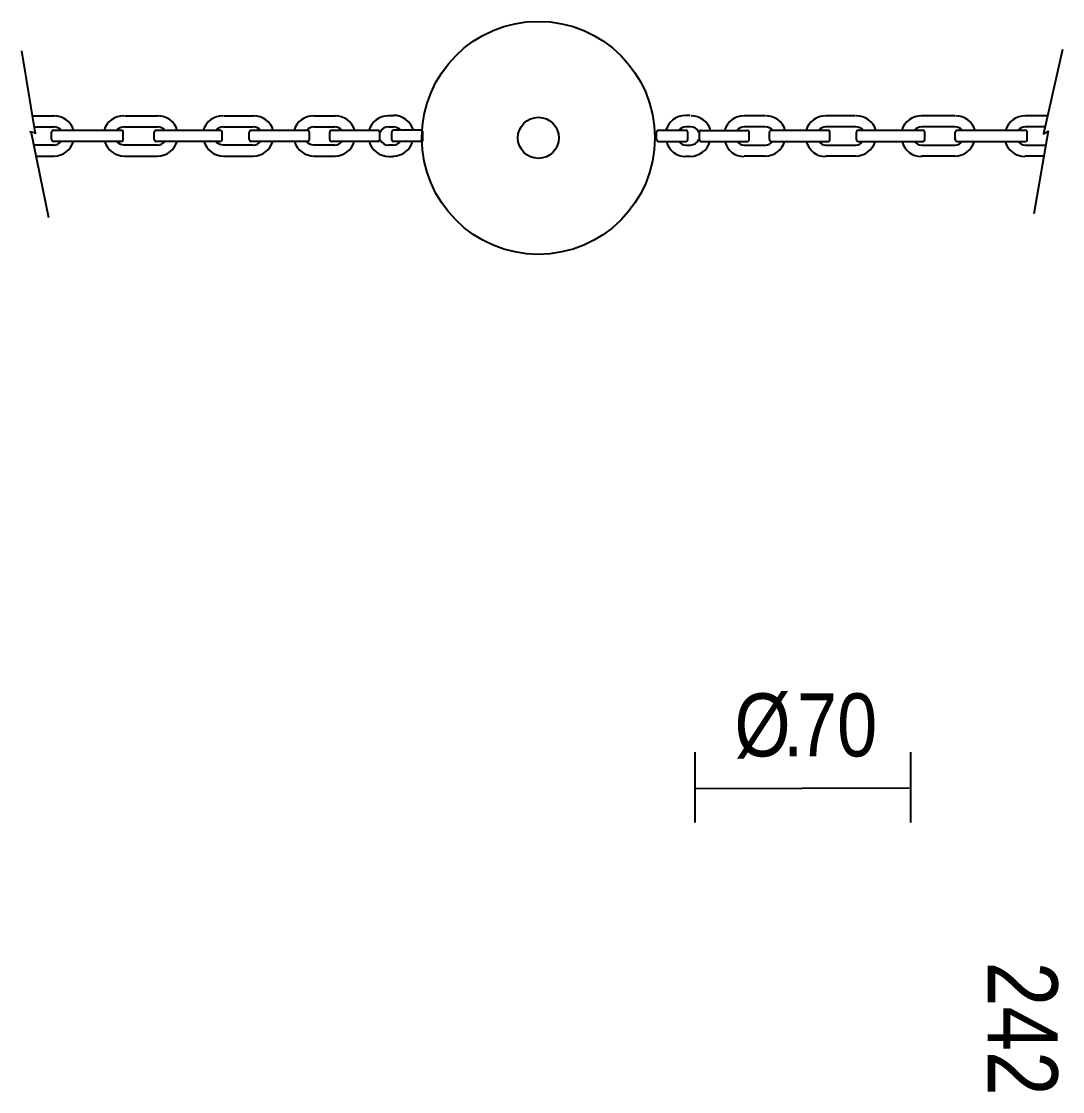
# Model space of a CAD drawing. Extents: x 0 to 207, y 5 to 268.
# Drawn here: x 0.4 to 113.5, y 31.7 to 148 of the extents above; entities that cross this region are included whole.
import ezdxf

# ---------------------------------------------------------------- set-up
doc = ezdxf.new("R2010")
doc.units = 0
doc.layers.add('LIVELLO_1', color=160, linetype='Continuous')
doc.styles.add('STD', font='txt')

# ---------------------------------------------------------------- blocks, each defined once
blk = doc.blocks.new('AI9-BLK1')
at = {"layer": 'LIVELLO_1', "color": 7}
for p, q in [((-102.98, 9.14), (-101.49, 0.1)), ((-101.81, 2.07), (-99.44, 2.07)), ((-91.79, 2.07), (-88.17, 2.07)), ((-81.01, 2.07), (-77.75, 2.07)), ((-71.17, 2.07), (-68.89, 2.07)), ((-63.04, 2.11), (-62.53, 2.11)), ((-30.28, 2.1), (-30.79, 2.1)), ((-22.14, 2.07), (-24.42, 2.07)), ((-12.31, 2.07), (-15.56, 2.07)), ((-1.53, 2.07), (-5.15, 2.07)), ((8.49, 2.07), (6.13, 2.07)), ((-101.36, 0.17), (-102.08, 0.33)), ((-101.94, 0.4), (-100.05, -8.98)), ((-101.6, 0.87), (-99.45, 0.87)), ((-99.7, -0.52), (-99.7, 0.28)), ((-92.11, 0.48), (-99.5, 0.48)), ((-91.91, -0.52), (-91.91, 0.28)), ((-91.8, 0.87), (-88.18, 0.87)), ((-88.54, -0.52), (-88.54, 0.28)), ((-81.36, 0.48), (-88.34, 0.48)), ((-81.16, -0.52), (-81.16, 0.28)), ((-81.02, 0.87), (-77.78, 0.87)), ((-78.21, -0.52), (-78.21, 0.28)), ((-71.87, 0.48), (-78.01, 0.48)), ((-71.67, -0.52), (-71.67, 0.28)), ((-71.19, 0.87), (-68.92, 0.87)), ((-69.47, -0.52), (-69.47, 0.28)), ((-64.24, 0.48), (-69.27, 0.48)), ((-64.04, -0.52), (-64.04, 0.28)), ((-63.07, 0.87), (-62.57, 0.87)), ((-62.73, -0.52), (-62.73, 0.29)), ((-33.94, -0.52), (-33.94, 0.29)), ((-33.73, 0.49), (-30.76, 0.49)), ((-30.55, -0.52), (-30.55, 0.29)), ((-29.28, -0.52), (-29.28, 0.28)), ((-29.08, 0.48), (-24.08, 0.48)), ((-23.88, -0.52), (-23.88, 0.28)), ((-21.67, -0.52), (-21.67, 0.29)), ((-21.46, 0.49), (-15.31, 0.49)), ((-15.1, -0.52), (-15.1, 0.29)), ((-12.22, -0.52), (-12.22, 0.29)), ((-12.01, 0.49), (-5, 0.49)), ((-4.8, -0.52), (-4.8, 0.29)), ((-1.48, -0.52), (-1.48, 0.29)), ((-1.27, 0.49), (6.13, 0.49)), ((8.27, 0.87), (6.13, 0.87)), ((6.34, -0.52), (6.34, 0.29)), ((-99.45, -1.11), (-101.71, -1.11)), ((-92.11, -0.71), (-99.5, -0.71)), ((-88.18, -1.11), (-91.8, -1.11)), ((-81.36, -0.71), (-88.34, -0.71)), ((-77.78, -1.11), (-81.02, -1.11)), ((-71.87, -0.71), (-78.01, -0.71)), ((-68.92, -1.11), (-71.19, -1.11)), ((-64.24, -0.71), (-69.27, -0.71)), ((-62.57, -1.11), (-63.07, -1.11)), ((-59.55, -0.72), (-62.53, -0.72)), ((-33.73, -0.72), (-30.76, -0.72)), ((-29.08, -0.71), (-24.08, -0.71)), ((-21.46, -0.72), (-15.31, -0.72)), ((-12.01, -0.72), (-5, -0.72)), ((-1.27, -0.72), (6.13, -0.72)), ((-101.5, -2.31), (-99.44, -2.31)), ((-91.79, -2.31), (-88.17, -2.31)), ((-81.01, -2.31), (-77.75, -2.31)), ((-71.17, -2.31), (-68.89, -2.31)), ((-22.14, -2.31), (-24.42, -2.31)), ((-12.31, -2.31), (-15.56, -2.31)), ((-1.53, -2.31), (-5.15, -2.31)), ((8.18, -2.31), (6.13, -2.31)), ((-63.04, -2.35), (-62.53, -2.35)), ((-30.28, -2.34), (-30.79, -2.34)), ((-29.8, -67.1), (-29.8, -74.73)), ((-6.36, -67.1), (-6.36, -74.73)), ((-29.77, -71.04), (-6.49, -70.98))]:
    blk.add_line(p, q, dxfattribs=at)
blk.add_lwpolyline([(10.19, 9.27), (8.1, 0.1), (8.62, 0.4), (7.05, -8.57)], dxfattribs=at)
for radius in [12.66, 2.23]:
    blk.add_circle((-46.79, -0.33), radius, dxfattribs=at)
for points in [[(-97.31, 0.48), (-97.58, 1.42), (-98.45, 2.07), (-99.44, 2.07)], [(-91.86, 2.07), (-92.85, 2.07), (-93.72, 1.42), (-93.99, 0.48)], [(-86.04, 0.48), (-86.3, 1.42), (-87.17, 2.07), (-88.17, 2.07)], [(-81.07, 2.07), (-82.07, 2.07), (-82.94, 1.42), (-83.21, 0.48)], [(-75.61, 0.48), (-75.88, 1.42), (-76.75, 2.07), (-77.75, 2.07)], [(-71.21, 2.07), (-72.2, 2.07), (-73.08, 1.42), (-73.35, 0.48)], [(-66.75, 0.48), (-67.02, 1.42), (-67.89, 2.07), (-68.89, 2.07)], [(-63.08, 2.07), (-64.07, 2.07), (-64.94, 1.42), (-65.21, 0.48)], [(-60.38, 0.49), (-60.66, 1.45), (-61.53, 2.11), (-62.53, 2.11)], [(-30.79, 2.1), (-31.79, 2.1), (-32.66, 1.45), (-32.93, 0.49)], [(-28.07, 0.48), (-28.35, 1.42), (-29.21, 2.07), (-30.2, 2.07)], [(-24.42, 2.07), (-25.41, 2.07), (-26.28, 1.42), (-26.55, 0.48)], [(-19.95, 0.48), (-20.22, 1.42), (-21.09, 2.07), (-22.08, 2.07)], [(-15.56, 2.07), (-16.55, 2.07), (-17.42, 1.42), (-17.69, 0.48)], [(-10.11, 0.48), (-10.38, 1.42), (-11.25, 2.07), (-12.25, 2.07)], [(-5.15, 2.07), (-6.15, 2.07), (-7.02, 1.42), (-7.29, 0.48)], [(0.68, 0.48), (0.4, 1.42), (-0.47, 2.07), (-1.46, 2.07)], [(6.13, 2.07), (5.13, 2.07), (4.26, 1.42), (3.99, 0.48)], [(-98.65, 0.48), (-98.84, 0.73), (-99.14, 0.87), (-99.45, 0.87)], [(-91.8, 0.87), (-92.12, 0.87), (-92.42, 0.73), (-92.61, 0.48)], [(-87.38, 0.48), (-87.57, 0.73), (-87.87, 0.87), (-88.18, 0.87)], [(-81.02, 0.87), (-81.34, 0.87), (-81.63, 0.73), (-81.82, 0.48)], [(-76.97, 0.48), (-77.17, 0.73), (-77.46, 0.87), (-77.78, 0.87)], [(-71.19, 0.87), (-71.5, 0.87), (-71.8, 0.73), (-71.99, 0.48)], [(-68.12, 0.48), (-68.31, 0.73), (-68.61, 0.87), (-68.92, 0.87)], [(-63.07, 0.87), (-63.46, 0.87), (-63.82, 0.64), (-63.98, 0.28)], [(-61.78, 0.48), (-61.96, 0.73), (-62.26, 0.87), (-62.57, 0.87)], [(-30.75, 0.87), (-31.06, 0.87), (-31.36, 0.73), (-31.55, 0.48)], [(-24.4, 0.87), (-24.71, 0.87), (-25.01, 0.73), (-25.2, 0.48)], [(-15.54, 0.87), (-15.86, 0.87), (-16.15, 0.73), (-16.34, 0.48)], [(-5.13, 0.87), (-5.45, 0.87), (-5.75, 0.73), (-5.94, 0.48)], [(6.13, 0.87), (5.82, 0.87), (5.52, 0.73), (5.33, 0.48)], [(-99.45, -1.11), (-99.14, -1.11), (-98.84, -0.96), (-98.65, -0.71)], [(-99.43, -2.31), (-98.46, -2.31), (-97.6, -1.66), (-97.33, -0.72)], [(-93.93, -0.71), (-93.66, -1.66), (-92.79, -2.31), (-91.79, -2.31)], [(-92.62, -0.75), (-92.44, -0.96), (-92.15, -1.08), (-91.84, -1.08)], [(-88.18, -1.11), (-87.87, -1.11), (-87.57, -0.96), (-87.38, -0.71)], [(-88.17, -2.31), (-87.19, -2.31), (-86.33, -1.66), (-86.06, -0.72)], [(-83.15, -0.71), (-82.87, -1.66), (-82, -2.31), (-81.01, -2.31)], [(-81.84, -0.75), (-81.65, -0.96), (-81.37, -1.08), (-81.06, -1.08)], [(-77.78, -1.11), (-77.46, -1.11), (-77.17, -0.96), (-76.97, -0.71)], [(-77.76, -2.31), (-76.78, -2.31), (-75.92, -1.66), (-75.66, -0.72)], [(-73.31, -0.71), (-73.04, -1.66), (-72.17, -2.31), (-71.17, -2.31)], [(-72, -0.75), (-71.82, -0.96), (-71.53, -1.08), (-71.23, -1.08)], [(-68.92, -1.11), (-68.61, -1.11), (-68.31, -0.96), (-68.12, -0.71)], [(-68.91, -2.31), (-67.93, -2.31), (-67.07, -1.66), (-66.8, -0.72)], [(-65.19, -0.72), (-64.91, -1.68), (-64.04, -2.35), (-63.04, -2.35)], [(-63.98, -0.54), (-63.83, -0.89), (-63.48, -1.12), (-63.1, -1.12)], [(-62.57, -1.11), (-62.26, -1.11), (-61.96, -0.96), (-61.78, -0.71)], [(-62.56, -2.31), (-61.58, -2.31), (-60.72, -1.66), (-60.46, -0.72)], [(-32.87, -0.73), (-32.6, -1.69), (-31.76, -2.36), (-30.8, -2.36)], [(-30.28, -2.34), (-29.28, -2.34), (-28.41, -1.68), (-28.14, -0.72)], [(-30.24, -1.11), (-29.85, -1.11), (-29.5, -0.88), (-29.34, -0.52)], [(-26.52, -0.73), (-26.26, -1.69), (-25.41, -2.36), (-24.45, -2.36)], [(-22.14, -2.31), (-21.15, -2.31), (-20.28, -1.66), (-20.01, -0.71)], [(-22.12, -1.11), (-21.81, -1.11), (-21.52, -0.96), (-21.33, -0.72)], [(-17.67, -0.73), (-17.4, -1.69), (-16.56, -2.36), (-15.6, -2.36)], [(-12.31, -2.31), (-11.32, -2.31), (-10.45, -1.66), (-10.18, -0.71)], [(-12.29, -1.11), (-11.98, -1.11), (-11.69, -0.96), (-11.5, -0.72)], [(-7.26, -0.73), (-7, -1.69), (-6.15, -2.36), (-5.19, -2.36)], [(-1.53, -2.31), (-0.54, -2.31), (0.33, -1.66), (0.6, -0.71)], [(-1.5, -1.11), (-1.19, -1.11), (-0.9, -0.96), (-0.71, -0.72)], [(3.94, -0.72), (4.21, -1.68), (5.09, -2.35), (6.08, -2.35)]]:
    blk.add_open_spline(points, degree=3, dxfattribs=at)
for points, knots in [([(-99.5, 0.48), (-99.55, 0.48), (-99.6, 0.46), (-99.64, 0.42), (-99.68, 0.38), (-99.7, 0.33), (-99.7, 0.28)], [0, 0, 0, 0, 1, 1, 1, 2, 2, 2, 2]), ([(-91.91, 0.28), (-91.91, 0.33), (-91.93, 0.38), (-91.97, 0.42), (-92, 0.46), (-92.06, 0.48), (-92.11, 0.48)], [0, 0, 0, 0, 1, 1, 1, 2, 2, 2, 2]), ([(-88.34, 0.48), (-88.39, 0.48), (-88.44, 0.46), (-88.48, 0.42), (-88.52, 0.38), (-88.54, 0.33), (-88.54, 0.28)], [0, 0, 0, 0, 1, 1, 1, 2, 2, 2, 2]), ([(-81.16, 0.28), (-81.16, 0.33), (-81.18, 0.38), (-81.22, 0.42), (-81.25, 0.46), (-81.3, 0.48), (-81.36, 0.48)], [0, 0, 0, 0, 1, 1, 1, 2, 2, 2, 2]), ([(-78.01, 0.48), (-78.07, 0.48), (-78.12, 0.46), (-78.15, 0.42), (-78.19, 0.38), (-78.21, 0.33), (-78.21, 0.28)], [0, 0, 0, 0, 1, 1, 1, 2, 2, 2, 2]), ([(-71.67, 0.28), (-71.67, 0.33), (-71.69, 0.38), (-71.73, 0.42), (-71.77, 0.46), (-71.82, 0.48), (-71.87, 0.48)], [0, 0, 0, 0, 1, 1, 1, 2, 2, 2, 2]), ([(-69.27, 0.48), (-69.32, 0.48), (-69.37, 0.46), (-69.41, 0.42), (-69.45, 0.38), (-69.47, 0.33), (-69.47, 0.28)], [0, 0, 0, 0, 1, 1, 1, 2, 2, 2, 2]), ([(-64.04, 0.28), (-64.04, 0.33), (-64.06, 0.38), (-64.1, 0.42), (-64.14, 0.46), (-64.19, 0.48), (-64.24, 0.48)], [0, 0, 0, 0, 1, 1, 1, 2, 2, 2, 2]), ([(-59.55, 0.49), (-59.55, 0.49), (-62.53, 0.49), (-62.53, 0.49), (-62.58, 0.49), (-62.63, 0.47), (-62.67, 0.43), (-62.71, 0.39), (-62.73, 0.34), (-62.73, 0.29)], [0, 0, 0, 0, 1, 1, 1, 2, 2, 2, 3, 3, 3, 3]), ([(-59.35, 0.29), (-59.35, 0.34), (-59.37, 0.39), (-59.41, 0.43), (-59.44, 0.47), (-59.5, 0.49), (-59.55, 0.49)], [0, 0, 0, 0, 1, 1, 1, 2, 2, 2, 2]), ([(-59.55, -0.72), (-59.5, -0.72), (-59.44, -0.7), (-59.41, -0.67), (-59.37, -0.63), (-59.35, -0.58), (-59.35, -0.52), (-59.35, -0.52), (-59.35, 0.29), (-59.35, 0.29)], [0, 0, 0, 0, 1, 1, 1, 2, 2, 2, 3, 3, 3, 3]), ([(-33.73, 0.49), (-33.79, 0.49), (-33.84, 0.47), (-33.88, 0.43), (-33.92, 0.39), (-33.94, 0.34), (-33.94, 0.29)], [0, 0, 0, 0, 1, 1, 1, 2, 2, 2, 2]), ([(-30.55, 0.29), (-30.55, 0.34), (-30.57, 0.39), (-30.61, 0.43), (-30.65, 0.47), (-30.7, 0.49), (-30.76, 0.49)], [0, 0, 0, 0, 1, 1, 1, 2, 2, 2, 2]), ([(-29.34, 0.28), (-29.5, 0.64), (-29.85, 0.87), (-30.25, 0.87), (-30.25, 0.87), (-30.75, 0.87), (-30.75, 0.87)], [0, 0, 0, 0, 1, 1, 1, 2, 2, 2, 2]), ([(-29.08, 0.48), (-29.14, 0.48), (-29.19, 0.46), (-29.23, 0.42), (-29.26, 0.38), (-29.28, 0.33), (-29.28, 0.28)], [0, 0, 0, 0, 1, 1, 1, 2, 2, 2, 2]), ([(-21.33, 0.48), (-21.52, 0.73), (-21.81, 0.87), (-22.13, 0.87), (-22.13, 0.87), (-24.4, 0.87), (-24.4, 0.87)], [0, 0, 0, 0, 1, 1, 1, 2, 2, 2, 2]), ([(-23.88, 0.28), (-23.88, 0.33), (-23.9, 0.38), (-23.94, 0.42), (-23.97, 0.46), (-24.03, 0.48), (-24.08, 0.48)], [0, 0, 0, 0, 1, 1, 1, 2, 2, 2, 2]), ([(-21.46, 0.49), (-21.52, 0.49), (-21.57, 0.47), (-21.61, 0.43), (-21.65, 0.39), (-21.67, 0.34), (-21.67, 0.29)], [0, 0, 0, 0, 1, 1, 1, 2, 2, 2, 2]), ([(-11.49, 0.48), (-11.68, 0.73), (-11.98, 0.87), (-12.3, 0.87), (-12.3, 0.87), (-15.54, 0.87), (-15.54, 0.87)], [0, 0, 0, 0, 1, 1, 1, 2, 2, 2, 2]), ([(-15.1, 0.29), (-15.1, 0.34), (-15.12, 0.39), (-15.16, 0.43), (-15.2, 0.47), (-15.25, 0.49), (-15.31, 0.49)], [0, 0, 0, 0, 1, 1, 1, 2, 2, 2, 2]), ([(-12.01, 0.49), (-12.07, 0.49), (-12.12, 0.47), (-12.16, 0.43), (-12.2, 0.39), (-12.22, 0.34), (-12.22, 0.29)], [0, 0, 0, 0, 1, 1, 1, 2, 2, 2, 2]), ([(-0.71, 0.48), (-0.9, 0.73), (-1.19, 0.87), (-1.51, 0.87), (-1.51, 0.87), (-5.13, 0.87), (-5.13, 0.87)], [0, 0, 0, 0, 1, 1, 1, 2, 2, 2, 2]), ([(-4.8, 0.29), (-4.8, 0.34), (-4.82, 0.39), (-4.86, 0.43), (-4.9, 0.47), (-4.95, 0.49), (-5, 0.49)], [0, 0, 0, 0, 1, 1, 1, 2, 2, 2, 2]), ([(-1.27, 0.49), (-1.33, 0.49), (-1.38, 0.47), (-1.42, 0.43), (-1.46, 0.39), (-1.48, 0.34), (-1.48, 0.29)], [0, 0, 0, 0, 1, 1, 1, 2, 2, 2, 2]), ([(6.34, 0.29), (6.34, 0.34), (6.31, 0.39), (6.28, 0.43), (6.24, 0.47), (6.19, 0.49), (6.13, 0.49)], [0, 0, 0, 0, 1, 1, 1, 2, 2, 2, 2]), ([(-99.7, -0.52), (-99.7, -0.57), (-99.68, -0.62), (-99.64, -0.66), (-99.6, -0.7), (-99.55, -0.71), (-99.5, -0.71)], [0, 0, 0, 0, 1, 1, 1, 2, 2, 2, 2]), ([(-92.11, -0.71), (-92.06, -0.71), (-92, -0.7), (-91.97, -0.66), (-91.93, -0.62), (-91.91, -0.57), (-91.91, -0.52)], [0, 0, 0, 0, 1, 1, 1, 2, 2, 2, 2]), ([(-88.54, -0.52), (-88.54, -0.57), (-88.52, -0.62), (-88.48, -0.66), (-88.44, -0.7), (-88.39, -0.71), (-88.34, -0.71)], [0, 0, 0, 0, 1, 1, 1, 2, 2, 2, 2]), ([(-81.36, -0.71), (-81.3, -0.71), (-81.25, -0.7), (-81.22, -0.66), (-81.18, -0.62), (-81.16, -0.57), (-81.16, -0.52)], [0, 0, 0, 0, 1, 1, 1, 2, 2, 2, 2]), ([(-78.21, -0.52), (-78.21, -0.57), (-78.19, -0.62), (-78.15, -0.66), (-78.12, -0.7), (-78.07, -0.71), (-78.01, -0.71)], [0, 0, 0, 0, 1, 1, 1, 2, 2, 2, 2]), ([(-71.87, -0.71), (-71.82, -0.71), (-71.77, -0.7), (-71.73, -0.66), (-71.69, -0.62), (-71.67, -0.57), (-71.67, -0.52)], [0, 0, 0, 0, 1, 1, 1, 2, 2, 2, 2]), ([(-69.47, -0.52), (-69.47, -0.57), (-69.45, -0.62), (-69.41, -0.66), (-69.37, -0.7), (-69.32, -0.71), (-69.27, -0.71)], [0, 0, 0, 0, 1, 1, 1, 2, 2, 2, 2]), ([(-64.24, -0.71), (-64.19, -0.71), (-64.14, -0.7), (-64.1, -0.66), (-64.06, -0.62), (-64.04, -0.57), (-64.04, -0.52)], [0, 0, 0, 0, 1, 1, 1, 2, 2, 2, 2]), ([(-62.73, -0.52), (-62.73, -0.58), (-62.71, -0.63), (-62.67, -0.67), (-62.63, -0.7), (-62.58, -0.72), (-62.53, -0.72)], [0, 0, 0, 0, 1, 1, 1, 2, 2, 2, 2]), ([(-33.94, -0.52), (-33.94, -0.58), (-33.92, -0.63), (-33.88, -0.67), (-33.84, -0.7), (-33.79, -0.72), (-33.73, -0.72)], [0, 0, 0, 0, 1, 1, 1, 2, 2, 2, 2]), ([(-31.55, -0.71), (-31.36, -0.96), (-31.06, -1.11), (-30.75, -1.11), (-30.75, -1.11), (-30.25, -1.11), (-30.25, -1.11)], [0, 0, 0, 0, 1, 1, 1, 2, 2, 2, 2]), ([(-30.76, -0.72), (-30.7, -0.72), (-30.65, -0.7), (-30.61, -0.67), (-30.57, -0.63), (-30.55, -0.58), (-30.55, -0.52)], [0, 0, 0, 0, 1, 1, 1, 2, 2, 2, 2]), ([(-29.28, -0.52), (-29.28, -0.57), (-29.26, -0.62), (-29.23, -0.66), (-29.19, -0.7), (-29.14, -0.71), (-29.08, -0.71)], [0, 0, 0, 0, 1, 1, 1, 2, 2, 2, 2]), ([(-25.2, -0.71), (-25.01, -0.96), (-24.71, -1.11), (-24.4, -1.11), (-24.4, -1.11), (-22.13, -1.11), (-22.13, -1.11)], [0, 0, 0, 0, 1, 1, 1, 2, 2, 2, 2]), ([(-24.08, -0.71), (-24.03, -0.71), (-23.97, -0.7), (-23.94, -0.66), (-23.9, -0.62), (-23.88, -0.57), (-23.88, -0.52)], [0, 0, 0, 0, 1, 1, 1, 2, 2, 2, 2]), ([(-21.67, -0.52), (-21.67, -0.58), (-21.65, -0.63), (-21.61, -0.67), (-21.57, -0.7), (-21.52, -0.72), (-21.46, -0.72)], [0, 0, 0, 0, 1, 1, 1, 2, 2, 2, 2]), ([(-16.34, -0.71), (-16.15, -0.96), (-15.86, -1.11), (-15.54, -1.11), (-15.54, -1.11), (-12.3, -1.11), (-12.3, -1.11)], [0, 0, 0, 0, 1, 1, 1, 2, 2, 2, 2]), ([(-15.31, -0.72), (-15.25, -0.72), (-15.2, -0.7), (-15.16, -0.67), (-15.12, -0.63), (-15.1, -0.58), (-15.1, -0.52)], [0, 0, 0, 0, 1, 1, 1, 2, 2, 2, 2]), ([(-12.22, -0.52), (-12.22, -0.58), (-12.2, -0.63), (-12.16, -0.67), (-12.12, -0.7), (-12.07, -0.72), (-12.01, -0.72)], [0, 0, 0, 0, 1, 1, 1, 2, 2, 2, 2]), ([(-5.94, -0.71), (-5.75, -0.96), (-5.45, -1.11), (-5.13, -1.11), (-5.13, -1.11), (-1.51, -1.11), (-1.51, -1.11)], [0, 0, 0, 0, 1, 1, 1, 2, 2, 2, 2]), ([(-5, -0.72), (-4.95, -0.72), (-4.9, -0.7), (-4.86, -0.67), (-4.82, -0.63), (-4.8, -0.58), (-4.8, -0.52)], [0, 0, 0, 0, 1, 1, 1, 2, 2, 2, 2]), ([(-1.48, -0.52), (-1.48, -0.58), (-1.46, -0.63), (-1.42, -0.67), (-1.38, -0.7), (-1.33, -0.72), (-1.27, -0.72)], [0, 0, 0, 0, 1, 1, 1, 2, 2, 2, 2]), ([(5.33, -0.71), (5.52, -0.96), (5.82, -1.11), (6.13, -1.11), (6.13, -1.11), (8.39, -1.11), (8.39, -1.11)], [0, 0, 0, 0, 1, 1, 1, 2, 2, 2, 2]), ([(6.13, -0.72), (6.19, -0.72), (6.24, -0.7), (6.28, -0.67), (6.31, -0.63), (6.34, -0.58), (6.34, -0.52)], [0, 0, 0, 0, 1, 1, 1, 2, 2, 2, 2])]:
    blk.add_open_spline(points, degree=3, knots=knots, dxfattribs=at)
at = {"layer": 'LIVELLO_1', "color": 7, "char_height": 6.8504, "attachment_point": 1, "style": 'STD'}
for s, insert in [('\\fArial Narrow|b0|i0;\\H6.8504;\\C7;Ø', (-25.48, -60.7)), ('\\fArial Narrow|b0|i0;\\H6.8504;\\C7;70', (-18.69, -60.7)), ('\\fArial Narrow|b0|i0;\\H6.8504;\\C7;.', (-20.19, -60.7))]:
    blk.add_mtext(s, dxfattribs=dict(at, insert=insert))
at = {"layer": 'LIVELLO_1', "color": 7, "insert": (9.65, -89.85), "char_height": 7.62, "attachment_point": 1, "rotation": 270, "style": 'STD'}
blk.add_mtext('\\fArial Narrow|b0|i0;\\H7.6200;\\C7;242', dxfattribs=at)

msp = doc.modelspace()

# ---------------------------------------------------------------- block references
at = {"layer": 'LIVELLO_1', "color": 7}
msp.add_blockref('AI9-BLK1', (103.358894, 135.716178), dxfattribs=at)

doc.saveas('drawing.dxf')
